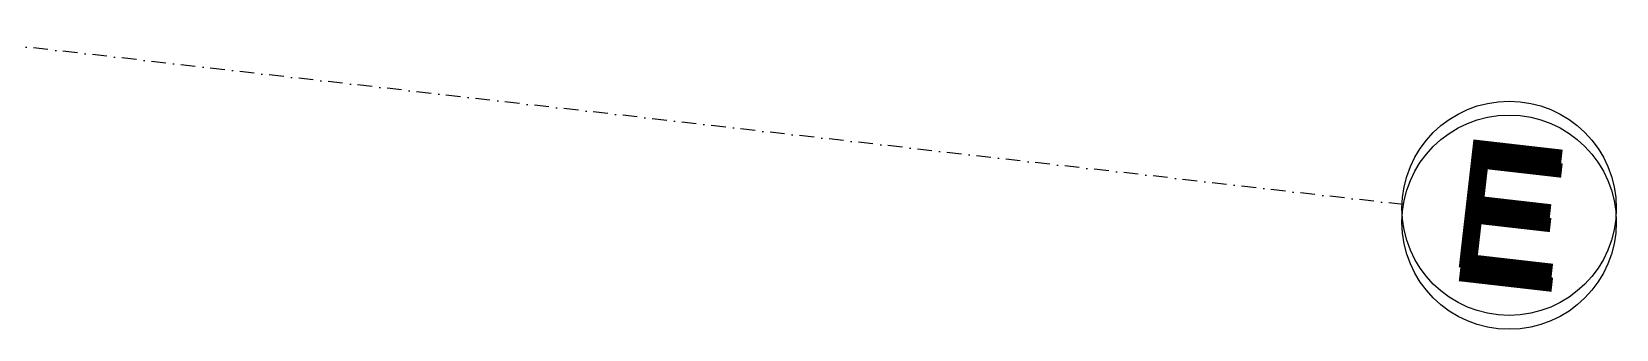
# Model space of a CAD drawing. Header units: millimetres. Extents: x 26282 to 30760, y 1404 to 4574.
# Drawn here: x 30389 to 30733.7, y 4003 to 4067.8 of the extents above; entities that cross this region are included whole.
import ezdxf
from ezdxf.enums import TextEntityAlignment as Align

# ---------------------------------------------------------------- set-up
doc = ezdxf.new("R2010")
doc.units = ezdxf.units.MM
doc.header["$LTSCALE"] = 0.25
doc.linetypes.add('DASHDOT', pattern=[25.4, 12.7, -6.35, 0, -6.35])
for name, color, linetype, lineweight in [('AB-DUV', 4, 'Continuous', 50), ('AKS', 252, 'Continuous', 20), ('MKAK4', 10, 'DASHDOT', 20)]:
    doc.layers.add(name, color=color, linetype=linetype, lineweight=lineweight)
doc.styles.add('DR-ölçü', font='GOTHIC.TTF', dxfattribs={"width": 0.8})

# ---------------------------------------------------------------- blocks, each defined once
blk = doc.blocks.new('A$C187D15ED')
at = {"layer": 'AKS', "ltscale": 0.01}
blk.add_circle((11139.93, 3821.28), 23.31, dxfattribs=at)
blk.add_circle((11139.93, 3821.28), 23.31, dxfattribs=at)
blk.add_circle((11139.93, 3821.28), 23.31, dxfattribs=at)
blk.add_circle((11139.93, 3821.28), 23.31, dxfattribs=at)
blk.add_circle((11139.93, 3821.28), 23.31, dxfattribs=at)
blk.add_circle((11139.93, 3821.28), 23.31, dxfattribs=at)
at = {"layer": 'MKAK4', "lineweight": 0}
blk.add_line((11116.93, 3825.1, 0), (10788.17, 3862.74, 0), dxfattribs=at)
at = {"layer": 'AKS', "style": 'DR-ölçü'}
blk.add_text('E', height=28, rotation=353.4688, dxfattribs=at).set_placement((11139.93, 3821.28), align=Align.MIDDLE_CENTER)
blk.add_text('E', height=28, rotation=353.4688, dxfattribs=at).set_placement((11139.93, 3821.28), align=Align.MIDDLE_CENTER)

msp = doc.modelspace()

# ---------------------------------------------------------------- block references
at = {"layer": 'AB-DUV', "ltscale": 100}
msp.add_blockref('A$C187D15ED', (19570.424, 205.028, 5.126), dxfattribs=at)

# ---------------------------------------------------------------- next in the draw order: linework, layer by layer
at = {"layer": 'AKS', "ltscale": 0.01}
msp.add_circle((30710.353, 4029.327), 23.314, dxfattribs=at)
msp.add_circle((30710.353, 4029.327), 23.314, dxfattribs=at)
msp.add_circle((30710.353, 4029.327), 23.314, dxfattribs=at)

# ---------------------------------------------------------------- next in the draw order: texts
at = {"layer": 'AKS', "style": 'DR-ölçü'}
msp.add_text('E', height=28, rotation=353.46881, dxfattribs=at).set_placement((30710.353, 4029.327), align=Align.MIDDLE_CENTER)

doc.saveas('drawing.dxf')
